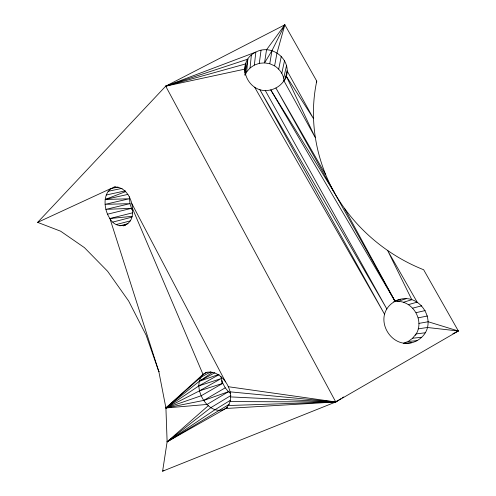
<?xml version="1.0" encoding="UTF-8"?>
<svg xmlns="http://www.w3.org/2000/svg" width="496" height="496" viewBox="0 0 496 496"><rect width="100%" height="100%" fill="white"/><g stroke="black" fill="none" stroke-linecap="round" stroke-linejoin="round"><path stroke-width="0.74" d="M115.37 186.812C101.841 190.29 103.41 209.275 109.92 218.519L158.856 371.69L165.918 407.966L167.121 441.824L162.607 471.2L335.761 401.971L458.366 331.012L423.646 269.743C386.148 254.901 353.958 227.286 334.087 192.144L270.742 89.875C248.093 95.765 233.858 62.651 255.849 52.074C272.397 43.208 293.037 60.487 285.696 78.294M129.332 196.757L129.989 203.651L132.01 209.802M113.894 187.116C127.267 186.012 133.914 202.604 132.444 213.875C131.874 227.23 115.99 229.853 109.92 218.519L132.401 212.858M227.329 407.402C209.2 421.098 187.221 382.807 206.15 372.49C224.242 367.989 240.944 400.88 222.84 410.192L167.121 441.824L208.425 405.573M244.522 70.711L244.652 69.167L165.707 86.168L37.634 222.369L60.636 231.204L84.413 247.622L107.62 271.287L128.669 301.047L146.146 335.215L158.856 371.69L159.266 371.479M244.801 72.782L245.563 63.941L165.707 86.168L335.761 401.971L340.926 398.648M245.111 75.156L246.686 71.864L247.845 59.148L165.707 86.168L284.847 24.8L316.758 81.108C308.748 118.693 315.524 158.633 334.087 192.144M246.686 71.864L250.052 67.977L251.36 55.093M244.807 70.804L245.563 63.941M250.052 67.977L254.349 65.081L255.849 52.074L165.707 86.168M254.349 65.081L259.284 63.333L261.039 50.239M415.344 335.271C425.884 320.534 411.519 298.071 393.75 301.766M274.61 65.863L269.768 63.736L271.969 50.66L284.847 24.8L277.022 52.892L274.61 65.863C279.732 69.161 283.749 74.673 284.016 80.898M244.776 74.964L247.845 59.148M278.702 69.08L281.3 56.246M281.815 73.241L284.549 60.58M283.706 78.002L286.527 65.54M285.095 79.465L287.103 70.823L313.367 118.414L286.223 76.037C283.917 83.006 277.853 88.238 270.742 89.875L395.039 301.289C420.186 288.213 442.079 326.318 417.024 340.665C391.84 353.846 369.83 315.524 395.039 301.289L344.732 208.835M285.572 78.213L286.223 76.037L315.134 137.349L283.966 80.86M316.274 82.503L316.758 81.108M271.969 50.66L264.548 62.88L259.284 63.333M284.847 24.8L266.532 49.767L264.548 62.88L269.768 63.736M403.738 343.133L408.239 341.446L412.641 338.216L416.039 333.92L425.177 332.785M207.074 372.167L203 374.381L165.918 407.966L207.08 404.445L228.451 391.704L230.584 393.44M229.313 404.271L167.121 441.824L210.881 407.631L230.894 395.517M227.397 407.662L226.114 408.462L335.761 401.971L337.59 400.607M212.369 372.366L199.262 381.331L165.918 407.966L203.788 400.396L228.451 391.704L225.246 387.816L221.321 380.599M219.17 374.561L198.877 385.888L165.918 407.966L201.227 395.746L222.754 383.346L220.875 376.532M167.121 441.824L214.96 409.746L230.411 400.278M162.607 471.2L163.878 470.363M342.215 397.811L343.505 396.98M203.788 400.396L225.246 387.816M210.825 371.833L200.644 377.388L165.918 407.966L199.566 390.805L221.142 378.578L198.877 385.888M214.836 372.744L199.262 381.331L218.395 374.561M452.885 333.74L458.366 331.012L428.203 321.761L418.946 323.38M37.634 222.369L110.72 188.616L118.085 187.073M132.568 210.099L131.57 208.314L105.902 209.362L129.989 203.651L105.102 204.34L129.258 198.778L105.226 199.454L125.445 191.673M394.556 301.177L400.365 299.28M199.566 390.805L222.754 383.346L221.762 382.162M397.854 301.382L406.1 298.747M403.322 302.306L411.816 299.714L387.76 250.753L417.167 302.138L408.431 304.625M119.852 225.86L128.049 223.684M123.368 225.878L125.6 225.283M116.281 224.545L130.46 220.832M412.784 308.128L421.724 305.803M112.908 222.047L131.589 217.236M107.533 214.198L131.57 208.314M416.138 312.666L425.246 310.546M105.226 199.454L127.918 194.395M106.237 194.996L125.352 190.842M108.116 191.313L122.103 188.337M418.24 317.855L427.453 315.977M418.184 328.86L427.416 327.49L458.366 331.012M412.641 338.216L421.631 337.28M109.92 218.519L132.209 216.337M408.239 341.446L417.024 340.665M403.812 343.313L411.649 342.68M228.613 405.523L335.761 401.971L228.253 386.706M230.169 401.586L335.761 401.971L229.983 391.834M230.628 396.912L335.761 401.971M325.543 174.487L275.937 88.052L395.039 301.289M254.659 87.215L384.598 314.315L259.73 89.454L386.868 309.051L265.205 90.359M131.862 203.658L225.568 381.901M132.63 208.853L203 374.381"/></g></svg>
